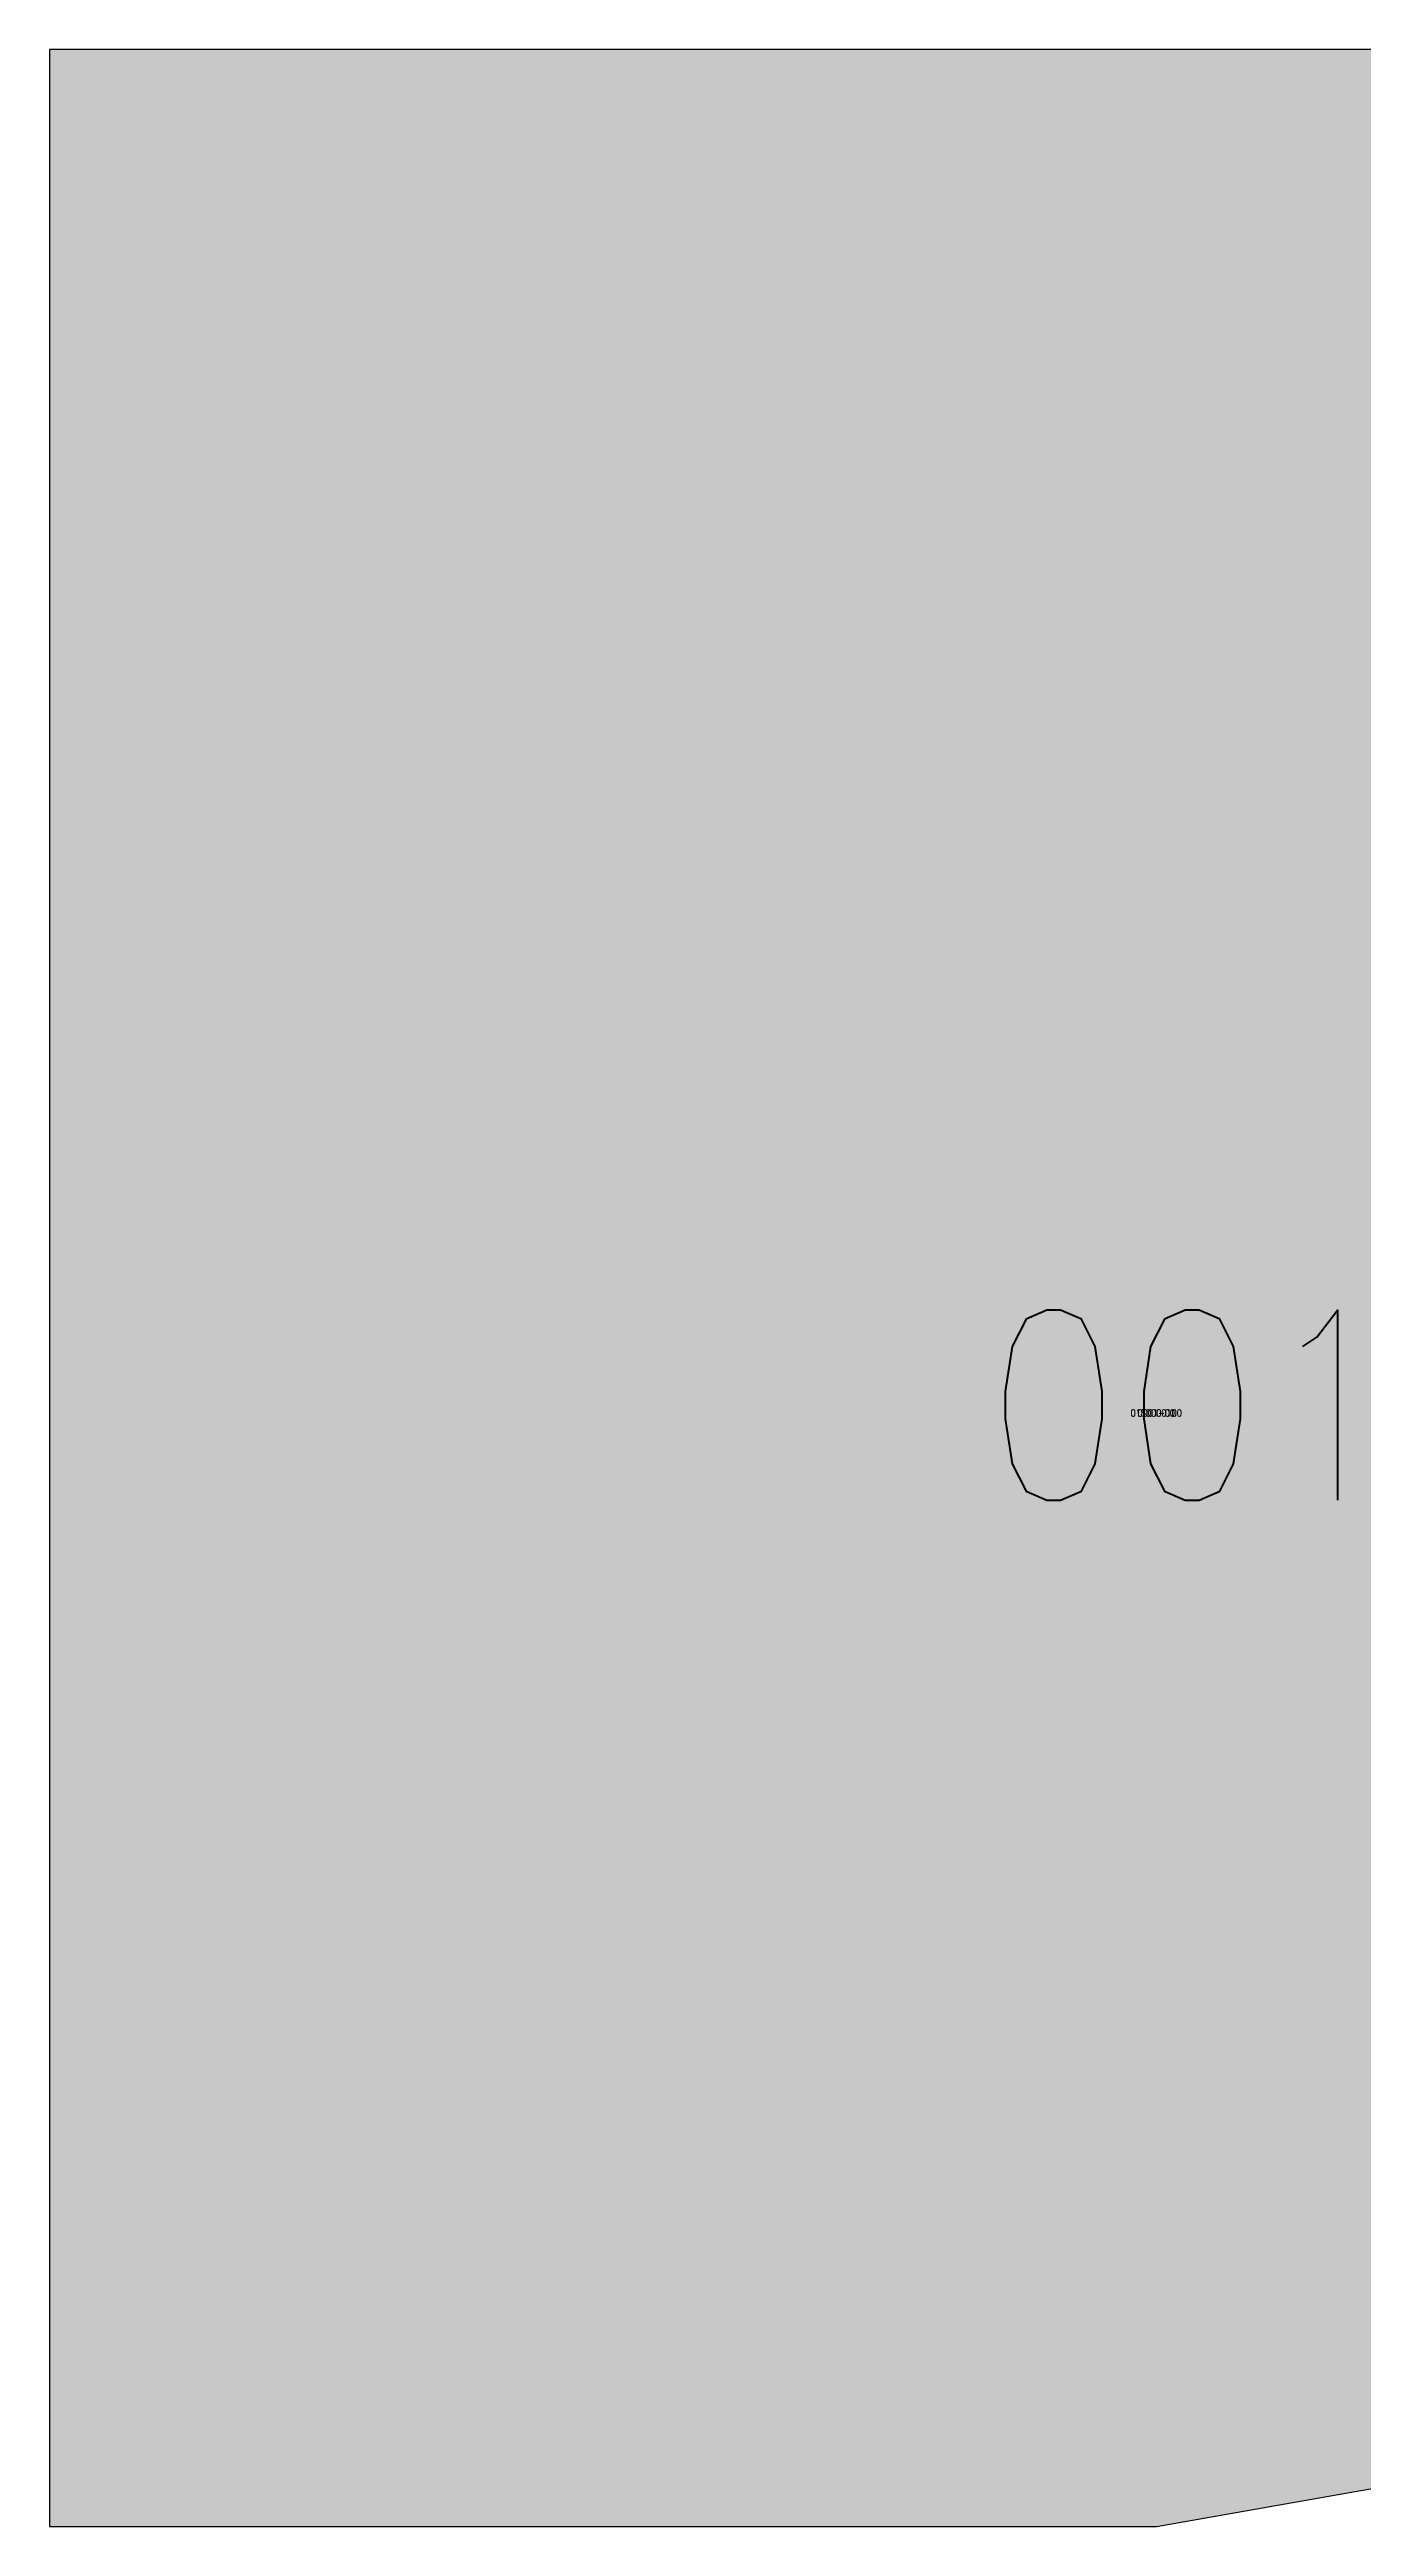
# Model space of a CAD drawing. Header units: inches. Extents: x -296 to 59, y 1142 to 1494.
# Drawn here: x -295.9 to -109.3, y 1142.4 to 1494.3 of the extents above; entities that cross this region are included whole.
import ezdxf
from ezdxf.enums import TextEntityAlignment as Align

# ---------------------------------------------------------------- set-up
doc = ezdxf.new("R2010")
doc.units = ezdxf.units.IN
doc.header["$LTSCALE"] = 0.25
doc.header["$MEASUREMENT"] = 0
for name, color, linetype in [('A-IDEN-RNUM', 7, 'CONTINUOUS'), ('A-IDEN-SNUM', 4, 'CONTINUOUS'), ('A-IDEN-VNUM', 4, 'CONTINUOUS'), ('AREA-ASSIGN', 7, 'CONTINUOUS'), ('Rooms-Category-Color', 7, 'CONTINUOUS'), ('Rooms-College-Color', 7, 'CONTINUOUS'), ('Rooms-Department-Color', 7, 'CONTINUOUS'), ('Rooms-Division-Color', 7, 'CONTINUOUS')]:
    doc.layers.add(name, color=color, linetype=linetype)
doc.styles.add('ROOMSNUMBER', font='txt.shx', dxfattribs={"height": 0.03})
doc.styles.add('ROOMVNUMBER', font='simplex.shx', dxfattribs={"width": 0.85})

msp = doc.modelspace()

# ---------------------------------------------------------------- hatches: boundary and pattern name
at = {"layer": 'Rooms-Category-Color', "true_color": 0xadadad}
msp.add_hatch(color=253, dxfattribs=at).paths.add_polyline_path([(-84.41, 1399.88), (-99.42, 1399.88), (-99.42, 1421.87), (-92.92, 1421.87), (-92.92, 1494.3), (-93.92, 1494.3), (-149.92, 1494.3), (-151.92, 1494.3), (-209.92, 1494.3), (-211.92, 1494.3), (-269.92, 1494.3), (-295.92, 1494.3), (-295.92, 1362.3), (-295.92, 1242.3), (-295.92, 1212.3), (-295.92, 1152.3), (-295.92, 1142.38), (-138.62, 1142.38), (-96.91, 1149.73), (-96.91, 1356.38), (-32.91, 1356.38), (-32.91, 1403.3), (4.09, 1440.3), (4.09, 1494.3), (-20.92, 1494.3), (-54.91, 1494.3), (-56.92, 1494.3), (-90.91, 1494.3), (-90.91, 1421.87), (-84.41, 1421.87)])
at = {"layer": 'Rooms-College-Color', "true_color": 0xadadad}
msp.add_hatch(color=253, dxfattribs=at).paths.add_polyline_path([(-84.41, 1399.88), (-99.42, 1399.88), (-99.42, 1421.87), (-92.92, 1421.87), (-92.92, 1494.3), (-93.92, 1494.3), (-149.92, 1494.3), (-151.92, 1494.3), (-209.92, 1494.3), (-211.92, 1494.3), (-269.92, 1494.3), (-295.92, 1494.3), (-295.92, 1362.3), (-295.92, 1242.3), (-295.92, 1212.3), (-295.92, 1152.3), (-295.92, 1142.38), (-138.62, 1142.38), (-96.91, 1149.73), (-96.91, 1356.38), (-32.91, 1356.38), (-32.91, 1403.3), (4.09, 1440.3), (4.09, 1494.3), (-20.92, 1494.3), (-54.91, 1494.3), (-56.92, 1494.3), (-90.91, 1494.3), (-90.91, 1421.87), (-84.41, 1421.87)])
at = {"layer": 'Rooms-Department-Color', "true_color": 0xacacac}
msp.add_hatch(color=253, dxfattribs=at).paths.add_polyline_path([(-84.41, 1399.88), (-99.42, 1399.88), (-99.42, 1421.87), (-92.92, 1421.87), (-92.92, 1494.3), (-93.92, 1494.3), (-149.92, 1494.3), (-151.92, 1494.3), (-209.92, 1494.3), (-211.92, 1494.3), (-269.92, 1494.3), (-295.92, 1494.3), (-295.92, 1362.3), (-295.92, 1242.3), (-295.92, 1212.3), (-295.92, 1152.3), (-295.92, 1142.38), (-138.62, 1142.38), (-96.91, 1149.73), (-96.91, 1356.38), (-32.91, 1356.38), (-32.91, 1403.3), (4.09, 1440.3), (4.09, 1494.3), (-20.92, 1494.3), (-54.91, 1494.3), (-56.92, 1494.3), (-90.91, 1494.3), (-90.91, 1421.87), (-84.41, 1421.87)])
at = {"layer": 'Rooms-Division-Color', "true_color": 0xadadad}
msp.add_hatch(color=253, dxfattribs=at).paths.add_polyline_path([(-84.41, 1399.88), (-99.42, 1399.88), (-99.42, 1421.87), (-92.92, 1421.87), (-92.92, 1494.3), (-93.92, 1494.3), (-149.92, 1494.3), (-151.92, 1494.3), (-209.92, 1494.3), (-211.92, 1494.3), (-269.92, 1494.3), (-295.92, 1494.3), (-295.92, 1362.3), (-295.92, 1242.3), (-295.92, 1212.3), (-295.92, 1152.3), (-295.92, 1142.38), (-138.62, 1142.38), (-96.91, 1149.73), (-96.91, 1356.38), (-32.91, 1356.38), (-32.91, 1403.3), (4.09, 1440.3), (4.09, 1494.3), (-20.92, 1494.3), (-54.91, 1494.3), (-56.92, 1494.3), (-90.91, 1494.3), (-90.91, 1421.87), (-84.41, 1421.87)])

# ---------------------------------------------------------------- linework, layer by layer
at = {"layer": 'AREA-ASSIGN'}
msp.add_lwpolyline([(-93.92, 1494.3), (-149.92, 1494.3), (-151.92, 1494.3), (-209.92, 1494.3), (-211.92, 1494.3), (-269.92, 1494.3), (-295.92, 1494.3), (-295.92, 1362.3), (-295.92, 1242.3), (-295.92, 1212.3), (-295.92, 1152.3), (-295.92, 1142.38), (-138.62, 1142.38), (-96.91, 1149.73)], dxfattribs=at)

# ---------------------------------------------------------------- texts
at = {"layer": 'A-IDEN-RNUM', "style": 'ROOMSNUMBER', "width": 0.85}
msp.add_text('0001-00', height=1, rotation=360, dxfattribs=at).set_placement((-138.64, 1300.58), align=Align.MIDDLE)
at = {"layer": 'A-IDEN-SNUM', "style": 'ROOMSNUMBER', "width": 0.85}
msp.add_text('0150000100', height=1, rotation=360, dxfattribs=at).set_placement((-138.64, 1300.58), align=Align.MIDDLE)
at = {"layer": 'A-IDEN-VNUM', "style": 'ROOMVNUMBER', "width": 0.85}
msp.add_text('001', height=27, rotation=360, dxfattribs=at).set_placement((-133.54, 1301.69), align=Align.MIDDLE)

doc.saveas('drawing.dxf')
